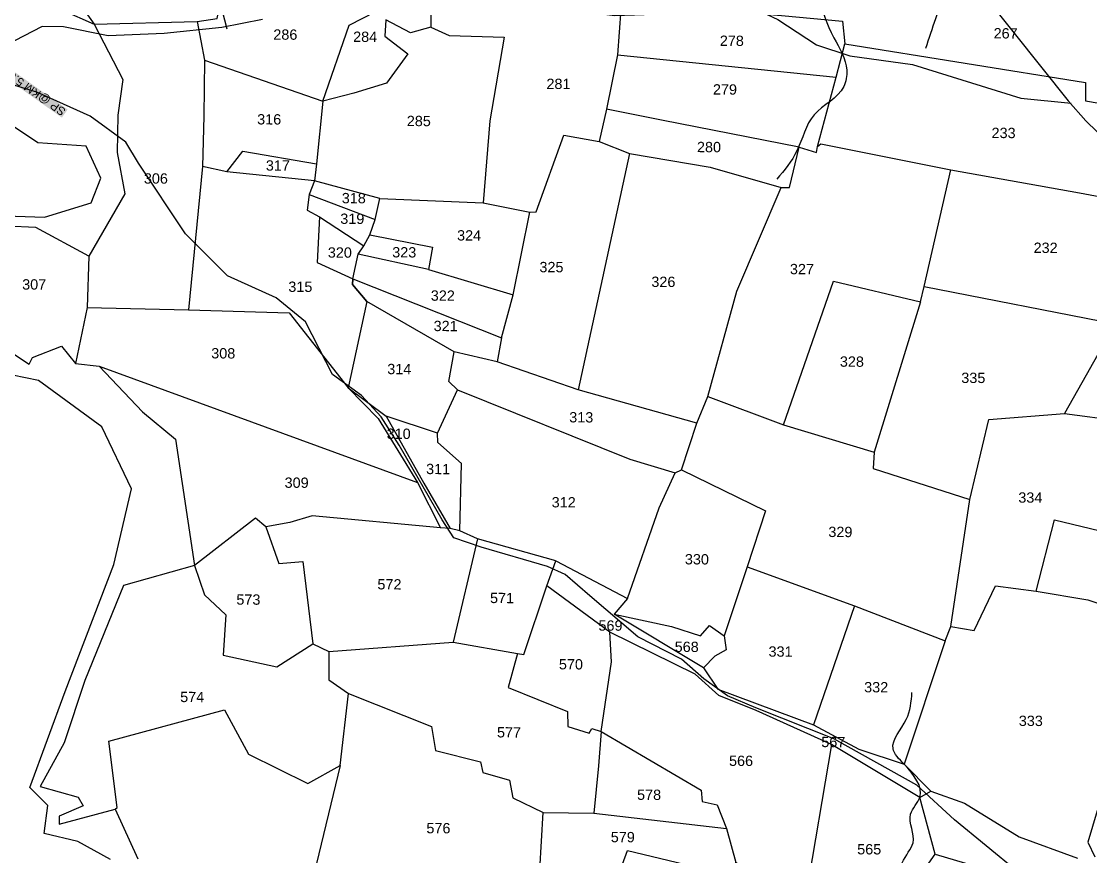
# Model space of a CAD drawing. Header units: inches. Extents: x 179671 to 186600, y 1613438 to 1621634.
# Drawn here: x 182138 to 183692, y 1616173 to 1617387 of the extents above; entities that cross this region are included whole.
import ezdxf
from ezdxf.enums import TextEntityAlignment as Align

# ---------------------------------------------------------------- set-up
doc = ezdxf.new("R2010")
doc.units = ezdxf.units.IN
doc.header["$LTSCALE"] = 15
doc.header["$MEASUREMENT"] = 0
for name, color, linetype in [('HILLS', 3, 'Continuous'), ('PLOT', 7, 'Continuous'), ('PLOT NO', 7, 'Continuous'), ('ROAD', 1, 'Continuous'), ('STREAM', 4, 'Continuous'), ('STRUCTURE', 5, 'Continuous')]:
    doc.layers.add(name, color=color, linetype=linetype)
doc.styles.get("Standard").update_dxf_attribs({"font": 'arial.ttf'})

msp = doc.modelspace()

# ---------------------------------------------------------------- linework, layer by layer
at = {"layer": 'HILLS'}
for points in [[(182073.1, 1617106), (182171.6, 1617102.4), (182239.6, 1617123.7), (182253.5, 1617159.4), (182232.6, 1617205.8), (182162, 1617210.9), (182055.4, 1617282.1)], [(182267.5, 1616168.1), (182220.2, 1616194.3), (182171.2, 1616206.1), (182176.7, 1616247.1), (182150.4, 1616273), (182201.6, 1616412.6), (182272.4, 1616597.2), (182298.1, 1616707.7), (182255.2, 1616797.6), (182163.3, 1616864.8), (182125.4, 1616872.8)]]:
    msp.add_lwpolyline(points, dxfattribs=at)
at = {"layer": 'PLOT'}
for points in [[(182244.2, 1617383.2), (182393.6, 1617387.2), (182422.8, 1617391.6), (182437.2, 1617460.5), (182590.1, 1617451.6), (182624, 1617493.8), (182655.2, 1617507), (182700.6, 1617523.4), (182788, 1617543.8), (182790.9, 1617531.4), (182881.1, 1617593.1), (182934.9, 1617624.1), (182968.6, 1617628.5), (183080.2, 1617654.3), (183267.1, 1617701.7), (183263.9, 1617724.2), (183337.9, 1617726.4), (183437.1, 1617760.6), (183538.3, 1617787.2), (183594.5, 1617807.7), (183725.4, 1617854.3)], [(182086.4, 1617719.9), (182178.8, 1617700.2), (182195.3, 1617693.7), (182148.4, 1617585.3), (182114.9, 1617558.8), (182159.9, 1617540.2), (182163.5, 1617520.8), (182186, 1617502.3), (182198.1, 1617448.2), (182244.2, 1617383.2), (182285.9, 1617302.7), (182278.2, 1617250.9), (182277.3, 1617196.7), (182288.7, 1617136.4), (182236.1, 1617045.9), (182159.1, 1617087.8), (182074.5, 1617091.6)], [(182726.7, 1617497.8), (182733.1, 1617434.2), (182870.4, 1617430.9), (183009.5, 1617404.7), (183061.3, 1617411.2), (183243, 1617396.1), (183331.6, 1617387.6), (183335.2, 1617354.8), (183684.9, 1617298.3), (183684.8, 1617271.8), (183807.3, 1617251)], [(182733.1, 1617434.2), (182733.3, 1617378.9), (182703.9, 1617370.6), (182667.8, 1617389.5), (182666.7, 1617365.8), (182700, 1617340.4), (182668.9, 1617297.6), (182621.3, 1617282.8), (182576.6, 1617271.5), (182614.5, 1617381.8), (182653.5, 1617401.6), (182650.8, 1617429.1), (182601.5, 1617447.9)], [(183009.5, 1617404.7), (183004.6, 1617338.6), (182988.5, 1617259.8), (182977.9, 1617212.8)], [(182198, 1617403.6), (182244.2, 1617383.2)], [(182393.6, 1617387.2), (182404.3, 1617331.1), (182403.2, 1617249.3), (182401.7, 1617176.4), (182381, 1616968)], [(182733.3, 1617378.9), (182760, 1617366.8), (182840.1, 1617364.3), (182818.9, 1617242.6), (182809.3, 1617123.6)], [(183019, 1616548.1), (183065.1, 1616679.6), (183088.3, 1616730.9), (183097.9, 1616734.9), (183119.8, 1616803.1), (183135.8, 1616841.6), (183178.4, 1616995), (183242.5, 1617145.9), (183254.6, 1617145.9), (183269, 1617204.5), (183294, 1617196.6), (183295.5, 1617205.6), (183322.4, 1617306.1), (183335.2, 1617354.8)], [(182404.3, 1617331.1), (182576.6, 1617271.5), (182567, 1617180.4), (182564.1, 1617155.6), (182556.6, 1617135.6), (182553.5, 1617113), (182571.5, 1617103.1), (182568.3, 1617036.8), (182619.8, 1617013.1), (182619.5, 1617004.8), (182640.2, 1616979.9), (182613.1, 1616854.5), (182668.5, 1616813.2), (182723, 1616715.9), (182761.6, 1616649.9)], [(183004.6, 1617338.6), (183322.4, 1617306.1)], [(183295.5, 1617205.6), (183300.2, 1617209.2), (183489.2, 1617171.4), (183676.2, 1617137.9), (183766.9, 1617120.9), (183771.2, 1617120.3), (183925, 1617079.2), (184004.5, 1617074), (184032.2, 1617154.4), (184082.3, 1617341.3)], [(183269, 1617204.5), (183068.7, 1617243.9), (182988.5, 1617259.8)], [(183450.5, 1617001.7), (183728.1, 1616947.5), (183736.6, 1616993.6), (183766.9, 1617120.9), (183771.2, 1617120.3), (183807.3, 1617251)], [(182659.3, 1617129.9), (182809.3, 1617123.6), (182877.1, 1617109.8), (182886.7, 1617110.2), (182926.8, 1617221.9), (182977.9, 1617212.8), (183022.1, 1617195.4), (182947.7, 1616851.7), (182829.7, 1616892.2), (182767.3, 1616906.5)], [(182436.7, 1617168.5), (182460.3, 1617198.4), (182567, 1617180.4)], [(183022.1, 1617195.4), (183139.5, 1617175.3), (183242.5, 1617145.9)], [(182743.1, 1616788.6), (182772.1, 1616851.5), (182759.4, 1616863.4), (182767.3, 1616906.5), (182640.2, 1616979.9), (182619.5, 1617004.8), (182619.8, 1617013.1), (182627.8, 1617048.7), (182635.9, 1617060.9), (182644.5, 1617077), (182652.3, 1617099.2), (182659.3, 1617129.9), (182564.1, 1617155.6), (182436.7, 1617168.5), (182401.7, 1617176.4)], [(183246.2, 1616800.6), (183318.5, 1617009.3), (183445.2, 1616979.6), (183450.5, 1617001.7), (183489.2, 1617171.4)], [(182556.6, 1617135.6), (182652.3, 1617099.2)], [(182729.8, 1617026.4), (182853.2, 1616989.7), (182877.1, 1617109.8)], [(182571.5, 1617103.1), (182635.9, 1617060.9)], [(182644.5, 1617077), (182736, 1617059), (182729.8, 1617026.4), (182627.8, 1617048.7)], [(182236.1, 1617045.9), (182233.8, 1616971), (182216.7, 1616889.6)], [(182619.8, 1617013.1), (182836.2, 1616926.9), (182853.2, 1616989.7)], [(182233.8, 1616971), (182381, 1616968), (182527.5, 1616963.4), (182613.1, 1616854.5), (182656.6, 1616809.6), (182714, 1616716.6), (182747.2, 1616650.7), (182561.1, 1616668.2), (182528.6, 1616658.6), (182493.5, 1616652.3), (182478.5, 1616664.7), (182390, 1616596.1), (182404.3, 1616553.2), (182435.6, 1616524.3), (182431.6, 1616465.3), (182509.6, 1616448.8), (182561.7, 1616482.1), (182585, 1616470.7), (182766, 1616484.6), (182859.2, 1616467.9), (182868.4, 1616466.3), (182901.9, 1616566.3), (182915, 1616602.5), (182801.3, 1616634.9), (182775.4, 1616646.4), (182761.6, 1616649.9), (182747.2, 1616650.7)], [(183445.2, 1616979.6), (183377.9, 1616760.6)], [(183728.1, 1616947.5), (183654.4, 1616817)], [(182836.2, 1616926.9), (182829.7, 1616892.2)], [(182113.7, 1616912.5), (182149.5, 1616888.8), (182154.3, 1616898.3), (182196.3, 1616914.9), (182216.7, 1616889.6), (182251.5, 1616886), (182314.1, 1616819.7), (182362.1, 1616779.6), (182390, 1616596.1), (182286.7, 1616566.7), (182230.6, 1616428.7), (182200.3, 1616338), (182165.4, 1616274.3), (182220.7, 1616259.2), (182227.9, 1616246.4), (182193.3, 1616231.4), (182193.2, 1616219.6), (182274.5, 1616241.4), (182307.4, 1616169.4)], [(182251.5, 1616886), (182714, 1616716.6)], [(183135.8, 1616841.6), (183246.2, 1616800.6), (183377.9, 1616760.6), (183376.4, 1616737.2), (183516.7, 1616691.9), (183544.6, 1616808.1), (183654.4, 1616817), (183735.3, 1616806.6), (183873.5, 1616887.1)], [(182772.1, 1616851.5), (183022.8, 1616750.7), (183088.3, 1616730.9)], [(183119.8, 1616803.1), (182947.7, 1616851.7)], [(182775.4, 1616646.4), (182778.1, 1616744.1), (182743.6, 1616774.8), (182743.1, 1616788.6), (182668.5, 1616813.2)], [(183613.5, 1616558.5), (183640, 1616662.2), (183718.6, 1616643.6), (183747.3, 1616687.2), (183764.6, 1616761.5), (183735.3, 1616806.6)], [(183097.9, 1616734.9), (183220, 1616675.6), (183193.3, 1616594), (183159.7, 1616493.5)], [(183193.3, 1616594), (183349.2, 1616537.2), (183480.9, 1616486.5), (183489.3, 1616507.1), (183516.7, 1616691.9)], [(182493.5, 1616652.3), (182512.6, 1616599.1), (182547.4, 1616601.7), (182561.7, 1616482.1), (182585, 1616470.7), (182585.2, 1616429.7), (182613.8, 1616409.7), (182734.3, 1616361.7), (182740.2, 1616326.9), (182805.5, 1616310.5), (182809.1, 1616294.7), (182847.6, 1616283.9), (182852.6, 1616257.9), (182896.5, 1616236.9), (182970.2, 1616235.7), (183163.2, 1616213.4), (183176.9, 1616164.2), (183278.3, 1616115.6), (183357.8, 1616036.1), (183370.7, 1616035.5), (183386, 1616061.1), (183466.4, 1616176.2), (183444, 1616258.5), (183460.1, 1616267.8)], [(182801.3, 1616634.9), (182766, 1616484.6)], [(182915, 1616602.5), (183019, 1616548.1), (182999.7, 1616525.4), (183083, 1616507), (183125.5, 1616493.7), (183138.2, 1616508.6), (183159.7, 1616493.5), (183162.7, 1616473.2), (183146.4, 1616464.2), (183129.6, 1616446.9), (182999.7, 1616525.4)], [(183444, 1616258.5), (183316, 1616335.5), (183206.1, 1616385.2), (183152.2, 1616406.8), (183117.7, 1616437.7), (182993.4, 1616499.2), (182901.9, 1616566.3)], [(183489.3, 1616507.1), (183523, 1616501.2), (183554.2, 1616566.2), (183613.5, 1616558.5), (183688.6, 1616546.2), (183804.4, 1616507.8), (183908.2, 1616467.9), (183923.4, 1616458.3), (183942.5, 1616435.8), (184038, 1616385.6), (184028.4, 1616345.2), (183992, 1616321.4), (183898, 1616359.3), (183887.2, 1616330.1), (183918.8, 1616285.3), (183915.4, 1616274.6), (183928.2, 1616264.6), (183888.9, 1616164.3)], [(183349.2, 1616537.2), (183289.5, 1616364.4)], [(182859.2, 1616467.9), (182845.7, 1616418.7), (182932, 1616383.8), (182932.7, 1616361.8), (182963.6, 1616352.3), (182967.3, 1616358.8), (182981.1, 1616354.3), (182996.2, 1616456), (182993.4, 1616499.2)], [(183480.9, 1616486.5), (183421.3, 1616306.9)], [(183129.6, 1616446.9), (183150.5, 1616415.9), (183289.5, 1616364.4), (183355.4, 1616328.8), (183421.3, 1616306.9), (183460.1, 1616267.8), (183509.3, 1616250.2), (183588.4, 1616201.1), (183673.5, 1616170.1)], [(182274.5, 1616241.4), (182277.5, 1616243.9), (182265.1, 1616340.3), (182433.4, 1616386.2), (182468.4, 1616321.5), (182554.4, 1616279.1), (182601.7, 1616305), (182613.8, 1616409.7)], [(182981.1, 1616354.3), (182977.3, 1616304.7), (182970.2, 1616235.7)], [(182981.1, 1616354.3), (183126.3, 1616269.1), (183127.9, 1616252.8), (183149.8, 1616247.9), (183163.2, 1616213.4)], [(183316, 1616335.5), (183278.3, 1616115.6)], [(182601.7, 1616305), (182563.6, 1616148.3), (182772.7, 1616109.1), (182847.9, 1616116.4), (182889.6, 1616111.7), (182956.6, 1616104.8), (182988.6, 1616098.1), (183019.1, 1616181.4), (183173, 1616144.7), (183176.9, 1616164.2)], [(183873.3, 1616167.4), (183860.2, 1616189.6), (183848.2, 1616195.6), (183848.9, 1616205.2), (183791.4, 1616242.4), (183768.1, 1616270.7), (183749.5, 1616271.3), (183743.4, 1616244.4), (183708.7, 1616261.9), (183688.6, 1616193.6), (183698.7, 1616172.4)], [(182889.6, 1616111.7), (182896.5, 1616236.9)], [(183466.4, 1616176.2), (183589, 1616139.7), (183608.7, 1616119.8), (183560.7, 1615884.6), (183679.8, 1615859.7)]]:
    msp.add_lwpolyline(points, dxfattribs=at)
at = {"layer": 'ROAD'}
for points in [[(182577.8, 1617433.8), (182604, 1617436.4), (182637.8, 1617452.2), (182675.3, 1617449.3), (182717.1, 1617428.6), (182798.9, 1617419.8), (182865.5, 1617415.1), (182928, 1617405.1), (183000.8, 1617396.1), (183086.7, 1617398.9), (183122.2, 1617416.6), (183184.2, 1617415.5), (183237.6, 1617389.9), (183294.2, 1617353.4), (183342.5, 1617337.5), (183433.6, 1617324.8), (183591.2, 1617275.9), (183664.1, 1617268.2)], [(182437.2, 1617376.1), (182419.6, 1617446)], [(183541.3, 1617421.1), (183659.8, 1617271.6), (183685.3, 1617242.6), (183784, 1617147.3)], [(182488.6, 1617390.2), (182429.8, 1617378.6), (182345.9, 1617369.6), (182264.3, 1617366.4), (182199.2, 1617379.5), (182168.6, 1617380.1), (182101.4, 1617345.4)], [(183586.5, 1616150.4), (183494.7, 1616226.2), (183439.8, 1616276.6), (183319.3, 1616343.6), (183205.7, 1616389.1), (183164.4, 1616406.4), (183130.4, 1616431.1), (183097.7, 1616459.8), (183034.4, 1616492.4), (182964.3, 1616551.7), (182928.4, 1616583), (182903.1, 1616594.6), (182806.3, 1616622.7), (182767, 1616636.3), (182749.7, 1616662.6), (182687.4, 1616770.9), (182661.3, 1616812), (182632.5, 1616843), (182590.6, 1616873.6), (182551, 1616950.6), (182508.6, 1616985.4), (182437.8, 1617017.1), (182376.6, 1617078.2), (182308.2, 1617181.3), (182289.9, 1617211.6), (182238, 1617249.6), (182160.8, 1617284.3), (182096.3, 1617303.8)]]:
    msp.add_lwpolyline(points, dxfattribs=at)
at = {"layer": 'STREAM'}
for points in [[(183619.8, 1618607.7), (183598.3, 1618587.2), (183581.9, 1618566.6), (183535.9, 1618573.2), (183481.2, 1618562.5), (183474.2, 1618549.4), (183504.4, 1618512.1), (183529, 1618466.1), (183545, 1618423.6), (183549.7, 1618391.6), (183564.6, 1618337.8), (183599.2, 1618296.8), (183606, 1618261.2), (183608.8, 1618210.5), (183628.6, 1618178.7), (183654.5, 1618148.2), (183683.7, 1618110.7), (183711.3, 1618072.8), (183713.1, 1618051.8), (183701.5, 1618030.3), (183692.5, 1618001.6), (183682.7, 1617979.5), (183669.4, 1617963.7), (183649.4, 1617933.1), (183630.7, 1617900.2), (183606.3, 1617861.1), (183591.3, 1617826.2), (183593.1, 1617783.8), (183583.2, 1617739.7), (183541.6, 1617628.1), (183505.6, 1617578.1), (183503.9, 1617504.5), (183483, 1617434.4), (183452.3, 1617347.9)], [(183218.3, 1617769.9), (183265.5, 1617737.8), (183276.8, 1617665.1), (183281.7, 1617612.7), (183293.9, 1617562.5), (183306.1, 1617509), (183299.2, 1617424.7), (183319.3, 1617363.6), (183338, 1617316.3), (183333.6, 1617292.6), (183290.5, 1617251.4), (183265.5, 1617199.2), (183236.3, 1617157.8)], [(183438.7, 1615822.5), (183426, 1615843.1), (183404.5, 1615859.9), (183389.9, 1615901.9), (183363.5, 1615953.5), (183350.6, 1615968.6), (183370.7, 1616035.5), (183398.8, 1616115.5), (183427.4, 1616178.9), (183434.3, 1616192.5), (183430.8, 1616234.4), (183444, 1616258.5), (183421.3, 1616306.9), (183405.2, 1616329.5), (183424.5, 1616372.2), (183432.7, 1616411.1)]]:
    msp.add_spline(points, degree=3, dxfattribs=at)

# ---------------------------------------------------------------- texts
at = {"layer": 'PLOT NO'}
for s, p in [('286', (182521.9, 1617368.2)), ('267', (183568.9, 1617370)), ('284', (182637.9, 1617365)), ('278', (183170.9, 1617359.2)), ('281', (182918.9, 1617296.5)), ('279', (183160.9, 1617288.4)), ('316', (182498.4, 1617244.9)), ('285', (182715.9, 1617242.5)), ('233', (183565.9, 1617225.1)), ('280', (183137.7, 1617204.6)), ('317', (182511, 1617177.8)), ('306', (182333.7, 1617158.9)), ('318', (182621.4, 1617130.3)), ('319', (182619.2, 1617100.3)), ('324', (182789, 1617076.1)), ('232', (183627, 1617058.1)), ('320', (182601.1, 1617051.2)), ('323', (182694.7, 1617051.5)), ('325', (182908.7, 1617030)), ('327', (183272.8, 1617027.1)), ('326', (183071.4, 1617008.6)), ('307', (182156.8, 1617004.8)), ('315', (182543.7, 1617001.4)), ('322', (182750.8, 1616988.5)), ('321', (182754.9, 1616944.3)), ('308', (182431.6, 1616904.6)), ('328', (183345.4, 1616892.5)), ('314', (182687.5, 1616881.7)), ('335', (183521.9, 1616868.9)), ('313', (182952, 1616811.5)), ('310', (182686.6, 1616787.6)), ('311', (182744, 1616736.3)), ('309', (182538.3, 1616716.4)), ('312', (182926.5, 1616687.9)), ('334', (183604.8, 1616694.8)), ('329', (183328.7, 1616644.8)), ('330', (183120.1, 1616605)), ('572', (182673.2, 1616568.6)), ('573', (182468.2, 1616546.4)), ('571', (182836.9, 1616548.7)), ('569', (182994.5, 1616508.6)), ('568', (183105.3, 1616477.7)), ('331', (183241.7, 1616470.8)), ('570', (182937, 1616452.3)), ('332', (183380.7, 1616418.9)), ('574', (182386.5, 1616404.7)), ('333', (183605.5, 1616370)), ('577', (182847, 1616353.3)), ('567', (183318.4, 1616339.2)), ('566', (183184.3, 1616311.9)), ('578', (183050.6, 1616262.5)), ('576', (182744.4, 1616213.9)), ('579', (183012.4, 1616200.9)), ('565', (183370.6, 1616183.2))]:
    msp.add_text(s, height=15, rotation=359.7684, dxfattribs=at).set_placement(p, align=Align.MIDDLE_CENTER)
at = {"layer": 'STRUCTURE', "color": 5, "insert": (182196.8, 1617249.1), "char_height": 12, "width": 115.11, "attachment_point": 1, "rotation": 144.6917, "bg_fill": 1, "box_fill_scale": 1.1, "bg_fill_color": 7, "bg_fill_true_color": 16777215, "bg_fill_transparency": 0}
msp.add_mtext('SP @KM 5.050', dxfattribs=at)

doc.saveas('drawing.dxf')
